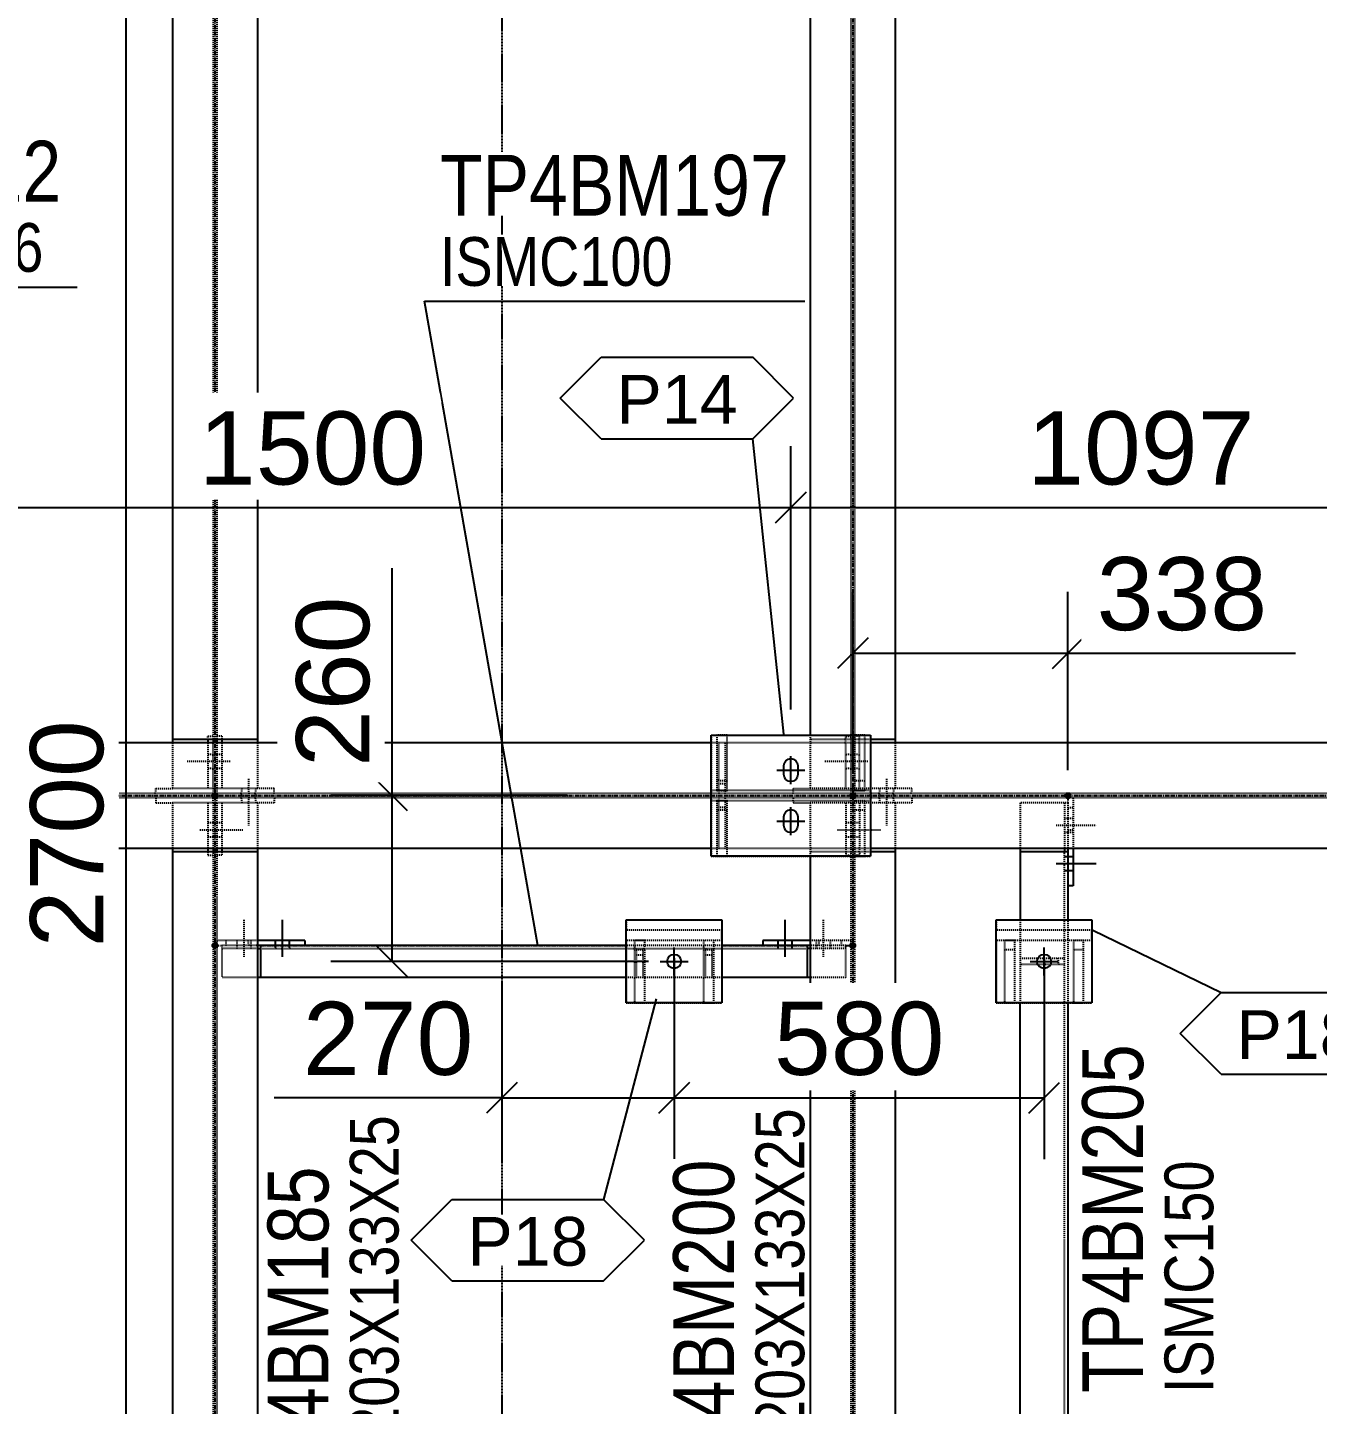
# Model space of a CAD drawing. Header units: millimetres. Extents: x 2102 to 21371, y 12217 to 26594.
# Drawn here: x 17838 to 19861, y 15776 to 17935 of the extents above; entities that cross this region are included whole.
import ezdxf

# ---------------------------------------------------------------- set-up
doc = ezdxf.new("R2010")
doc.units = ezdxf.units.MM
for name, pattern in [('CENTER', [12.7, 7.9375, -1.5875, 1.5875, -1.5875]), ('DXK_LINE_DOT2', [3.9198, 1.9599, -1.9599]), ('DXK_LINE_DOT3', [5.9187, 2.979, -0.9799, 0.9799, -0.9799])]:
    doc.linetypes.add(name, pattern=pattern)
for name, color, linetype in [('1', 7, 'Continuous'), ('2', 7, 'Continuous'), ('4', 7, 'Continuous'), ('6', 7, 'Continuous'), ('7', 7, 'Continuous'), ('8', 7, 'Continuous')]:
    doc.layers.add(name, color=color, linetype=linetype)
doc.styles.add('Arial', font='arial.ttf', dxfattribs={"height": 0.2})
doc.styles.add('Arial Narrow', font='ARIALN.TTF', dxfattribs={"height": 0.2})

# ---------------------------------------------------------------- blocks, each defined once
blk = doc.blocks.new('Part-116860372-115328 - 114867')
at = {"layer": '1', "color": 6, "linetype": 'DXK_LINE_DOT2'}
for p, q in [((21464.1, 15700), (21454.1, 15700)), ((21454.1, 15693.1), (21454.1, 15686.9)), ((21464.1, 15700), (21464.1, 15693.1)), ((21464.1, 15686.9), (21464.1, 15597.5)), ((21454.1, 15597.5), (21454.1, 15587.5)), ((21566.6, 15597.5), (21533.8, 15597.5)), ((21566.6, 15587.5), (21566.6, 15597.5))]:
    blk.add_line(p, q, dxfattribs=at)
at = {"layer": '2', "color": 2, "linetype": 'Continuous'}
blk.add_line((21464.1, 15693.1), (21464.1, 15686.9), dxfattribs=at)
blk = doc.blocks.new('Part-116860372-115332 - 114867')
at = {"layer": '1', "color": 6, "linetype": 'DXK_LINE_DOT2'}
for p, q in [((22714.1, 15700), (22704.1, 15700)), ((22714.1, 15597.5), (22714.1, 15700)), ((22704.1, 15597.5), (22704.1, 15587.5)), ((22816.6, 15597.5), (22783.8, 15597.5)), ((22816.6, 15587.5), (22816.6, 15597.5))]:
    blk.add_line(p, q, dxfattribs=at)
blk = doc.blocks.new('Part-116860372-114997 - 114867')
at = {"layer": '4', "linetype": 'Continuous'}
for points in [[(20200.6, 15578.3, -1), (20200.6, 15588.3, -1)], [(23950.6, 15578.3, -1), (23950.6, 15588.3, -1)]]:
    blk.add_hatch(color=4, dxfattribs=at).paths.add_polyline_path(points)
at = {"layer": '1', "color": 6, "linetype": 'DXK_LINE_DOT2'}
for p, q in [((20216.8, 15686.9), (20216.8, 15479.8)), ((20356.8, 15686.9), (20216.8, 15686.9)), ((20860.5, 15686.9), (20548, 15686.9)), ((22735.5, 15686.9), (22423, 15686.9)), ((23934.7, 15686.9), (23794.3, 15686.9)), ((23825.6, 15686.9), (23825.6, 15479.8)), ((23934.7, 15686.9), (23934.7, 15479.8)), ((20356.8, 15587.5), (20216.8, 15587.5)), ((20356.8, 15579.1), (20216.8, 15579.1)), ((23934.7, 15587.5), (20363.1, 15587.5)), ((23934.7, 15579.1), (20363.1, 15579.1)), ((20216.8, 15479.8), (20356.8, 15479.8)), ((20860.5, 15479.8), (20548, 15479.8)), ((22735.5, 15479.8), (22423, 15479.8)), ((23934.7, 15479.8), (23794.3, 15479.8))]:
    blk.add_line(p, q, dxfattribs=at)
at = {"layer": '2', "color": 2, "linetype": 'Continuous'}
for p, q in [((20548, 15686.9), (20356.8, 15686.9)), ((20363.1, 15686.9), (20363.1, 15479.8)), ((22423, 15686.9), (20860.5, 15686.9)), ((23794.3, 15686.9), (22735.5, 15686.9)), ((20363.1, 15587.5), (20356.8, 15587.5)), ((20363.1, 15579.1), (20356.8, 15579.1)), ((20363.1, 15479.8), (20356.8, 15479.8)), ((20548, 15479.8), (20363.1, 15479.8)), ((22423, 15479.8), (20860.5, 15479.8)), ((23794.3, 15479.8), (22735.5, 15479.8))]:
    blk.add_line(p, q, dxfattribs=at)
at = {"layer": '4', "color": 4, "linetype": 'CENTER'}
blk.add_line((20200.6, 15583.3), (23950.6, 15583.3), dxfattribs=at)
at = {"layer": '4', "color": 4, "linetype": 'Continuous'}
for centre in [(20200.6, 15583.3), (23950.6, 15583.3)]:
    blk.add_circle(centre, 5, dxfattribs=at)
blk = doc.blocks.new('Part-116860372-114998 - 114867')
at = {"layer": '4', "linetype": 'Continuous'}
blk.add_hatch(color=4, dxfattribs=at).paths.add_polyline_path([(21450.6, 15578.3, -1), (21450.6, 15588.3, -1)])
at = {"layer": '1', "color": 6, "linetype": 'DXK_LINE_DOT2'}
for p, q in [((21367.3, 15569.1), (21367.3, 15479.8)), ((21533.8, 15569.1), (21367.3, 15569.1)), ((21447, 15569.1), (21447, 13666)), ((21454.1, 15569.1), (21454.1, 15479.8)), ((21533.8, 15569.1), (21533.8, 15479.8)), ((21454.1, 15473.5), (21454.1, 12668.6))]:
    blk.add_line(p, q, dxfattribs=at)
at = {"layer": '2', "color": 2, "linetype": 'Continuous'}
for p, q in [((21367.3, 15479.8), (21367.3, 12662.3)), ((21533.8, 15473.5), (21367.3, 15473.5)), ((21447, 15479.8), (21447, 15473.5)), ((21454.1, 15479.8), (21454.1, 15473.5)), ((21533.8, 15479.8), (21533.8, 12662.3))]:
    blk.add_line(p, q, dxfattribs=at)
at = {"layer": '4', "color": 4, "linetype": 'CENTER'}
blk.add_line((21450.6, 15583.3), (21450.6, 12570.8), dxfattribs=at)
at = {"layer": '4', "color": 4, "linetype": 'Continuous'}
blk.add_circle((21450.6, 15583.3), 5, dxfattribs=at)
blk = doc.blocks.new('Part-116860372-114999 - 114867')
at = {"layer": '4', "linetype": 'Continuous'}
blk.add_hatch(color=4, dxfattribs=at).paths.add_polyline_path([(22700.6, 15578.3, -1), (22700.6, 15588.3, -1)])
at = {"layer": '1', "color": 6, "linetype": 'DXK_LINE_DOT2'}
for p, q in [((22617.3, 15569.1), (22617.3, 15464.6)), ((22783.8, 15569.1), (22617.3, 15569.1)), ((22697, 15569.1), (22697, 12668.6)), ((22704.1, 15569.1), (22704.1, 12668.6)), ((22783.8, 15569.1), (22783.8, 15479.8)), ((22735.6, 15473.5), (22617.3, 15473.5))]:
    blk.add_line(p, q, dxfattribs=at)
at = {"layer": '2', "color": 2, "linetype": 'Continuous'}
for p, q in [((22783.8, 15473.5), (22735.6, 15473.5)), ((22783.8, 15479.8), (22783.8, 12662.3)), ((22617.3, 15464.6), (22617.3, 12662.3))]:
    blk.add_line(p, q, dxfattribs=at)
at = {"layer": '4', "color": 4, "linetype": 'CENTER'}
blk.add_line((22700.6, 15583.3), (22700.6, 12570.8), dxfattribs=at)
at = {"layer": '4', "color": 4, "linetype": 'Continuous'}
blk.add_circle((22700.6, 15583.3), 5, dxfattribs=at)
blk = doc.blocks.new('Part-116860372-115002 - 114867')
at = {"layer": '4', "linetype": 'Continuous'}
blk.add_hatch(color=4, dxfattribs=at).paths.add_polyline_path([(22700.6, 15578.3, -1), (22700.6, 15588.3, -1)])
at = {"layer": '1', "color": 6, "linetype": 'DXK_LINE_DOT2'}
for p, q in [((22697, 18794.1), (22697, 15597.5)), ((22704.1, 18794.1), (22704.1, 15597.5)), ((22617.3, 15702.1), (22617.3, 15597.5)), ((22735.5, 15693.1), (22617.3, 15693.1)), ((22783.8, 15686.9), (22783.8, 15597.5)), ((22783.8, 15597.5), (22617.3, 15597.5))]:
    blk.add_line(p, q, dxfattribs=at)
at = {"layer": '2', "color": 2, "linetype": 'Continuous'}
for p, q in [((22783.8, 18704.8), (22783.8, 15686.9)), ((22617.3, 18689.6), (22617.3, 15702.1)), ((22783.8, 15693.1), (22735.5, 15693.1))]:
    blk.add_line(p, q, dxfattribs=at)
at = {"layer": '4', "color": 4, "linetype": 'CENTER'}
blk.add_line((22700.6, 18808.3), (22700.6, 15583.3), dxfattribs=at)
at = {"layer": '4', "color": 4, "linetype": 'Continuous'}
blk.add_circle((22700.6, 15583.3), 5, dxfattribs=at)
blk = doc.blocks.new('Bolt-116860372-115334 - 114867')
at = {"layer": '1', "color": 1, "linetype": 'DXK_LINE_DOT2'}
for p, q in [((21516.6, 15616.3), (21516.6, 15525.1)), ((21502.9, 15597.5), (21502.9, 15587.5)), ((21502.9, 15587.5), (21502.9, 15579.1)), ((21502.9, 15579.1), (21502.9, 15569.1)), ((21530.4, 15597.5), (21530.4, 15587.5)), ((21530.4, 15587.5), (21530.4, 15579.1)), ((21530.4, 15579.1), (21530.4, 15569.1))]:
    blk.add_line(p, q, dxfattribs=at)
blk = doc.blocks.new('Part-116860372-115003 - 114867')
at = {"layer": '4', "linetype": 'Continuous'}
blk.add_hatch(color=4, dxfattribs=at).paths.add_polyline_path([(21450.6, 15578.3, -1), (21450.6, 15588.3, -1)])
at = {"layer": '1', "color": 6, "linetype": 'DXK_LINE_DOT2'}
for p, q in [((21447, 18698.5), (21447, 15693.1)), ((21454.1, 18691.6), (21454.1, 15693.1)), ((21367.3, 15686.9), (21367.3, 15597.5)), ((21447, 15597.5), (21447, 15686.9)), ((21454.1, 15686.9), (21454.1, 15597.5)), ((21533.8, 15686.9), (21533.8, 15597.5)), ((21533.8, 15597.5), (21367.3, 15597.5))]:
    blk.add_line(p, q, dxfattribs=at)
at = {"layer": '2', "color": 2, "linetype": 'Continuous'}
for p, q in [((21367.3, 18704.8), (21367.3, 15686.9)), ((21533.8, 18704.8), (21533.8, 15686.9)), ((21533.8, 15693.1), (21367.3, 15693.1)), ((21447, 15693.1), (21447, 15686.9)), ((21454.1, 15693.1), (21454.1, 15686.9))]:
    blk.add_line(p, q, dxfattribs=at)
at = {"layer": '4', "color": 4, "linetype": 'CENTER'}
blk.add_line((21450.6, 18808.3), (21450.6, 15583.3), dxfattribs=at)
at = {"layer": '4', "color": 4, "linetype": 'Continuous'}
blk.add_circle((21450.6, 15583.3), 5, dxfattribs=at)
blk = doc.blocks.new('Bolt-116860372-115305 - 114867')
at = {"layer": '1', "color": 1, "linetype": 'DXK_LINE_DOT2'}
for p, q in [((21437, 15530.4), (21447, 15530.4)), ((21447, 15530.4), (21454.1, 15530.4)), ((21454.1, 15530.4), (21464.1, 15530.4)), ((21420.8, 15516.6), (21505.8, 15516.6)), ((21437, 15502.9), (21447, 15502.9)), ((21447, 15502.9), (21454.1, 15502.9)), ((21454.1, 15502.9), (21464.1, 15502.9))]:
    blk.add_line(p, q, dxfattribs=at)
blk = doc.blocks.new('Part-116860372-115822 - 114867')
at = {"layer": '1', "color": 6, "linetype": 'DXK_LINE_DOT2'}
for p, q in [((21533.8, 15299.6), (21454.1, 15299.6)), ((21472.9, 15289.6), (21472.9, 15299.6)), ((21516.6, 15289.6), (21516.6, 15299.6))]:
    blk.add_line(p, q, dxfattribs=at)
at = {"layer": '2', "color": 2, "linetype": 'Continuous'}
for p, q in [((21626.6, 15299.6), (21533.8, 15299.6)), ((21540.1, 15289.6), (21533.8, 15289.6)), ((21626.6, 15299.6), (21626.6, 15289.6))]:
    blk.add_line(p, q, dxfattribs=at)
blk = doc.blocks.new('Part-116860372-115101 - 114867')
at = {"layer": '4', "linetype": 'Continuous'}
for points in [[(23122.4, 15578.3, -1), (23122.4, 15588.3, -1)], [(23122.4, 13815.8, -1), (23122.4, 13825.8, -1)]]:
    blk.add_hatch(color=4, dxfattribs=at).paths.add_polyline_path(points)
at = {"layer": '1', "color": 6, "linetype": 'DXK_LINE_DOT2'}
for p, q in [((23122.4, 15569.1), (23028.7, 15569.1)), ((23028.7, 15569.1), (23028.7, 15473.5)), ((23115.3, 15569.1), (23115.3, 15479.8)), ((23122.4, 15569.1), (23122.4, 15319.6)), ((23115.3, 13827.1), (23115.3, 15473.5)), ((23028.7, 15339.6), (23028.7, 15177.1)), ((23122.4, 15319.6), (23122.4, 15177.1))]:
    blk.add_line(p, q, dxfattribs=at)
at = {"layer": '2', "color": 2, "linetype": 'Continuous'}
for p, q in [((23028.7, 15479.8), (23028.7, 15339.6)), ((23122.4, 15473.5), (23028.7, 15473.5)), ((23115.3, 15479.8), (23115.3, 15473.5)), ((23122.4, 15473.5), (23122.4, 15339.6)), ((23028.7, 13827.1), (23028.7, 15177.1)), ((23122.4, 15177.1), (23122.4, 13827.1)), ((23122.4, 13827.1), (23028.7, 13827.1))]:
    blk.add_line(p, q, dxfattribs=at)
at = {"layer": '4', "color": 4, "linetype": 'CENTER'}
for p, q in [((23122.4, 15583.3), (23122.4, 15569.1)), ((23122.4, 15177.1), (23122.4, 13820.8))]:
    blk.add_line(p, q, dxfattribs=at)
at = {"layer": '4', "color": 4, "linetype": 'Continuous'}
for centre in [(23122.4, 15583.3), (23122.4, 13820.8)]:
    blk.add_circle(centre, 5, dxfattribs=at)
blk = doc.blocks.new('Part-116860372-115102 - 114867')
at = {"layer": '4', "linetype": 'Continuous'}
for points in [[(21450.6, 15284.6, -1), (21450.6, 15294.6, -1)], [(22700.6, 15284.6, -1), (22700.6, 15294.6, -1)]]:
    blk.add_hatch(color=4, dxfattribs=at).paths.add_polyline_path(points)
at = {"layer": '1', "color": 6, "linetype": 'DXK_LINE_DOT2'}
for p, q in [((21464.1, 15289.6), (21464.1, 15227.1)), ((21540.1, 15289.6), (21464.1, 15289.6)), ((21533.8, 15283.4), (21464.1, 15283.4)), ((21540.1, 15283.4), (22611.1, 15283.4)), ((22444.3, 15289.6), (22256.8, 15289.6)), ((22687, 15289.6), (22611.1, 15289.6)), ((22687, 15283.4), (22617.3, 15283.4)), ((22687, 15227.1), (22687, 15289.6)), ((21533.8, 15227.1), (21464.1, 15227.1)), ((22293.1, 15227.1), (22256.8, 15227.1)), ((22687, 15227.1), (22293.1, 15227.1))]:
    blk.add_line(p, q, dxfattribs=at)
at = {"layer": '2', "color": 2, "linetype": 'Continuous'}
for p, q in [((21533.8, 15283.4), (21540.1, 15283.4)), ((22256.8, 15289.6), (21540.1, 15289.6)), ((21540.1, 15289.6), (21540.1, 15227.1)), ((22611.1, 15289.6), (22444.3, 15289.6)), ((22611.1, 15289.6), (22611.1, 15227.1)), ((22617.3, 15283.4), (22611.1, 15283.4)), ((22256.8, 15227.1), (21533.8, 15227.1)), ((22617.3, 15227.1), (22444.3, 15227.1))]:
    blk.add_line(p, q, dxfattribs=at)
at = {"layer": '4', "color": 4, "linetype": 'CENTER'}
for p, q in [((21450.6, 15289.6), (21464.1, 15289.6)), ((21540.1, 15289.6), (22256.8, 15289.6)), ((22444.3, 15289.6), (22611.1, 15289.6)), ((22687, 15289.6), (22700.6, 15289.6))]:
    blk.add_line(p, q, dxfattribs=at)
at = {"layer": '4', "color": 4, "linetype": 'Continuous'}
for centre in [(21450.6, 15289.6), (22700.6, 15289.6)]:
    blk.add_circle(centre, 5, dxfattribs=at)
blk = doc.blocks.new('Bolt-116860372-115313 - 114867')
at = {"layer": '1', "color": 1, "linetype": 'DXK_LINE_DOT2'}
for p, q in [((22687, 15530.4), (22697, 15530.4)), ((22697, 15530.4), (22704.1, 15530.4)), ((22704.1, 15530.4), (22714.1, 15530.4)), ((22670.8, 15516.6), (22755.8, 15516.6)), ((22687, 15502.9), (22697, 15502.9)), ((22697, 15502.9), (22704.1, 15502.9)), ((22704.1, 15502.9), (22714.1, 15502.9))]:
    blk.add_line(p, q, dxfattribs=at)
blk = doc.blocks.new('Part-116860372-115327 - 114867')
at = {"layer": '1', "color": 6, "linetype": 'DXK_LINE_DOT2'}
for p, q in [((21437, 15693.1), (21437, 15700)), ((21437, 15700), (21447, 15700)), ((21437, 15686.9), (21437, 15597.5)), ((21447, 15693.1), (21447, 15686.9)), ((21334.5, 15587.5), (21334.5, 15597.5)), ((21334.5, 15597.5), (21367.3, 15597.5)), ((21447, 15597.5), (21447, 15587.5))]:
    blk.add_line(p, q, dxfattribs=at)
at = {"layer": '2', "color": 2, "linetype": 'Continuous'}
blk.add_line((21437, 15693.1), (21437, 15686.9), dxfattribs=at)
blk = doc.blocks.new('Part-116860372-150361 - 114867')
at = {"layer": '1', "color": 6, "linetype": 'DXK_LINE_DOT2'}
for p, q in [((23028.7, 15264.6), (23115.3, 15264.6)), ((23115.3, 15252.1), (23028.7, 15252.1)), ((23102.9, 15264.6), (23102.9, 15252.1))]:
    blk.add_line(p, q, dxfattribs=at)
blk = doc.blocks.new('Part-116860372-116647 - 114867')
at = {"layer": '1', "color": 6, "linetype": 'DXK_LINE_DOT2'}
for p, q in [((22735.5, 15593.4), (22423, 15593.3)), ((22423, 15573.3), (22423, 15593.3)), ((22735.5, 15573.4), (22423, 15573.3)), ((22735.5, 15573.4), (22735.5, 15593.4))]:
    blk.add_line(p, q, dxfattribs=at)
blk = doc.blocks.new('Part-116860372-116649 - 114867')
at = {"layer": '1', "color": 6, "linetype": 'DXK_LINE_DOT2'}
for p, q in [((22434.3, 15702.1), (22434.3, 15593.3)), ((22454.3, 15702.1), (22434.3, 15702.1)), ((22454.3, 15593.3), (22454.3, 15702.1)), ((22454.3, 15612.1), (22434.3, 15612.1)), ((22434.3, 15593.3), (22454.3, 15593.3))]:
    blk.add_line(p, q, dxfattribs=at)
blk = doc.blocks.new('Part-116860372-116727 - 114867')
at = {"layer": '1', "color": 6, "linetype": 'DXK_LINE_DOT2'}
for p, q in [((22256.8, 15299.6), (22256.8, 15319.6)), ((22444.3, 15319.6), (22256.8, 15319.6)), ((22444.3, 15299.6), (22444.3, 15319.6)), ((22444.3, 15299.6), (22256.8, 15299.6))]:
    blk.add_line(p, q, dxfattribs=at)
blk = doc.blocks.new('Part-116860372-116735 - 114867')
at = {"layer": '1', "color": 6, "linetype": 'DXK_LINE_DOT2'}
for p, q in [((22981.8, 15339.6), (22981.8, 15319.6)), ((22981.8, 15339.6), (23169.3, 15339.6)), ((23169.3, 15339.6), (23169.3, 15319.6)), ((22981.8, 15299.6), (22981.8, 15177.1)), ((23169.3, 15299.6), (23169.3, 15177.1)), ((22981.8, 15177.1), (23169.3, 15177.1))]:
    blk.add_line(p, q, dxfattribs=at)
blk = doc.blocks.new('Part-116860372-116729 - 114867')
at = {"layer": '1', "color": 6, "linetype": 'DXK_LINE_DOT2'}
for p, q in [((22256.8, 15339.6), (22256.8, 15319.6)), ((22256.8, 15339.6), (22444.3, 15339.6)), ((22444.3, 15339.6), (22444.3, 15319.6)), ((22256.8, 15299.6), (22256.8, 15177.1)), ((22444.3, 15299.6), (22444.3, 15177.1)), ((22256.8, 15177.1), (22444.3, 15177.1))]:
    blk.add_line(p, q, dxfattribs=at)
blk = doc.blocks.new('Part-116860372-115303 - 114867')
at = {"layer": '1', "color": 6, "linetype": 'DXK_LINE_DOT2'}
for p, q in [((21454.1, 15569.1), (21454.1, 15579.1)), ((21566.6, 15579.1), (21566.6, 15569.1)), ((21464.1, 15569.1), (21464.1, 15479.8)), ((21566.6, 15569.1), (21533.8, 15569.1)), ((21454.1, 15473.5), (21454.1, 15479.8)), ((21464.1, 15466.6), (21454.1, 15466.6)), ((21464.1, 15473.5), (21464.1, 15466.6))]:
    blk.add_line(p, q, dxfattribs=at)
at = {"layer": '2', "color": 2, "linetype": 'Continuous'}
blk.add_line((21464.1, 15479.8), (21464.1, 15473.5), dxfattribs=at)
blk = doc.blocks.new('Part-116860372-115304 - 114867')
at = {"layer": '1', "color": 6, "linetype": 'DXK_LINE_DOT2'}
for p, q in [((21334.5, 15579.1), (21334.5, 15569.1)), ((21447, 15569.1), (21447, 15579.1)), ((21334.5, 15569.1), (21367.3, 15569.1)), ((21437, 15569.1), (21437, 15479.8)), ((21437, 15473.5), (21437, 15466.6)), ((21437, 15466.6), (21447, 15466.6))]:
    blk.add_line(p, q, dxfattribs=at)
at = {"layer": '2', "color": 2, "linetype": 'Continuous'}
blk.add_line((21437, 15479.8), (21437, 15473.5), dxfattribs=at)
blk = doc.blocks.new('Part-116860372-115311 - 114867')
at = {"layer": '1', "color": 6, "linetype": 'DXK_LINE_DOT2'}
for p, q in [((22704.1, 15569.1), (22704.1, 15579.1)), ((22816.6, 15579.1), (22816.6, 15569.1)), ((22714.1, 15569.1), (22714.1, 15466.6)), ((22816.6, 15569.1), (22783.8, 15569.1)), ((22714.1, 15466.6), (22704.1, 15466.6))]:
    blk.add_line(p, q, dxfattribs=at)
blk = doc.blocks.new('Part-116860372-115312 - 114867')
at = {"layer": '1', "color": 6, "linetype": 'DXK_LINE_DOT2'}
for p, q in [((22584.5, 15579.1), (22584.5, 15569.1)), ((22697, 15569.1), (22697, 15579.1)), ((22584.5, 15569.1), (22617.3, 15569.1)), ((22687, 15569.1), (22687, 15466.6)), ((22687, 15466.6), (22697, 15466.6))]:
    blk.add_line(p, q, dxfattribs=at)
blk = doc.blocks.new('Bolt-116860372-115329 - 114867')
at = {"layer": '1', "color": 1, "linetype": 'DXK_LINE_DOT2'}
for p, q in [((21447, 15663.8), (21437, 15663.8)), ((21454.1, 15663.8), (21447, 15663.8)), ((21464.1, 15663.8), (21454.1, 15663.8)), ((21480.4, 15650), (21395.4, 15650)), ((21447, 15636.3), (21437, 15636.3)), ((21454.1, 15636.3), (21447, 15636.3)), ((21464.1, 15636.3), (21454.1, 15636.3))]:
    blk.add_line(p, q, dxfattribs=at)
blk = doc.blocks.new('Part-116860372-115331 - 114867')
at = {"layer": '1', "color": 6, "linetype": 'DXK_LINE_DOT2'}
for p, q in [((22687, 15597.5), (22687, 15700)), ((22687, 15700), (22697, 15700)), ((22584.5, 15587.5), (22584.5, 15597.5)), ((22584.5, 15597.5), (22617.3, 15597.5)), ((22697, 15597.5), (22697, 15587.5))]:
    blk.add_line(p, q, dxfattribs=at)
blk = doc.blocks.new('Bolt-116860372-115333 - 114867')
at = {"layer": '1', "color": 1, "linetype": 'DXK_LINE_DOT2'}
for p, q in [((22697, 15663.8), (22687, 15663.8)), ((22704.1, 15663.8), (22697, 15663.8)), ((22714.1, 15663.8), (22704.1, 15663.8)), ((22730.4, 15650), (22645.4, 15650)), ((22697, 15636.3), (22687, 15636.3)), ((22704.1, 15636.3), (22697, 15636.3)), ((22714.1, 15636.3), (22704.1, 15636.3))]:
    blk.add_line(p, q, dxfattribs=at)
blk = doc.blocks.new('Bolt-116860372-115335 - 114867')
at = {"layer": '1', "color": 1, "linetype": 'DXK_LINE_DOT2'}
for p, q in [((22766.6, 15616.3), (22766.6, 15525.1)), ((22752.9, 15597.5), (22752.9, 15587.5)), ((22752.9, 15587.5), (22752.9, 15579.1)), ((22752.9, 15579.1), (22752.9, 15569.1)), ((22780.4, 15597.5), (22780.4, 15587.5)), ((22780.4, 15587.5), (22780.4, 15579.1)), ((22780.4, 15579.1), (22780.4, 15569.1))]:
    blk.add_line(p, q, dxfattribs=at)
blk = doc.blocks.new('Bolt-116860372-116654 - 114867')
at = {"layer": '2', "color": 1, "linetype": 'Continuous'}
for p, q in [((22569.6, 15651.8), (22574, 15654.8)), ((22574, 15654.8), (22579.3, 15655.9)), ((22579.3, 15605.9), (22579.3, 15660.9)), ((22579.3, 15655.9), (22579.3, 15655.9)), ((22579.3, 15655.9), (22584.5, 15654.8)), ((22584.5, 15654.8), (22589, 15651.8)), ((22551.8, 15633.4), (22606.8, 15633.4)), ((22565.5, 15642.1), (22566.6, 15647.4)), ((22565.5, 15624.6), (22565.5, 15642.1)), ((22566.6, 15647.4), (22569.6, 15651.8)), ((22589, 15651.8), (22592, 15647.4)), ((22592, 15647.4), (22593, 15642.1)), ((22593, 15642.1), (22593, 15624.6)), ((22566.6, 15619.4), (22565.5, 15624.6)), ((22569.6, 15614.9), (22566.6, 15619.4)), ((22574, 15611.9), (22569.6, 15614.9)), ((22579.3, 15610.9), (22574, 15611.9)), ((22584.5, 15611.9), (22579.3, 15610.9)), ((22579.3, 15610.9), (22579.3, 15610.9)), ((22589, 15614.9), (22584.5, 15611.9)), ((22592, 15619.4), (22589, 15614.9)), ((22593, 15624.6), (22592, 15619.4)), ((22565.5, 15542.1), (22566.6, 15547.4)), ((22566.6, 15547.4), (22569.6, 15551.8)), ((22569.6, 15551.8), (22574, 15554.8)), ((22574, 15554.8), (22579.3, 15555.9)), ((22579.3, 15505.9), (22579.3, 15560.9)), ((22579.3, 15555.9), (22579.3, 15555.9)), ((22579.3, 15555.9), (22584.5, 15554.8)), ((22584.5, 15554.8), (22589, 15551.8)), ((22589, 15551.8), (22592, 15547.4)), ((22592, 15547.4), (22593, 15542.1)), ((22551.8, 15533.4), (22606.8, 15533.4)), ((22565.5, 15524.6), (22565.5, 15542.1)), ((22566.6, 15519.4), (22565.5, 15524.6)), ((22569.6, 15514.9), (22566.6, 15519.4)), ((22592, 15519.4), (22589, 15514.9)), ((22593, 15524.6), (22592, 15519.4)), ((22593, 15542.1), (22593, 15524.6)), ((22574, 15511.9), (22569.6, 15514.9)), ((22579.3, 15510.9), (22574, 15511.9)), ((22584.5, 15511.9), (22579.3, 15510.9)), ((22579.3, 15510.9), (22579.3, 15510.9)), ((22589, 15514.9), (22584.5, 15511.9))]:
    blk.add_line(p, q, dxfattribs=at)
blk = doc.blocks.new('Part-116860372-116652 - 114867')
at = {"layer": '1', "color": 6, "linetype": 'DXK_LINE_DOT2'}
for p, q in [((22704.3, 15702.1), (22704.3, 15593.4)), ((22724.3, 15702.1), (22704.3, 15702.1)), ((22724.3, 15593.4), (22724.3, 15702.1)), ((22724.3, 15612.1), (22704.3, 15612.1)), ((22704.3, 15593.4), (22724.3, 15593.4))]:
    blk.add_line(p, q, dxfattribs=at)
blk = doc.blocks.new('Part-116860372-115823 - 114867')
at = {"layer": '1', "color": 6, "linetype": 'DXK_LINE_DOT2'}
for p, q in [((22697, 15299.6), (22617.3, 15299.6)), ((22634.5, 15289.6), (22634.5, 15299.6)), ((22678.3, 15289.6), (22678.3, 15299.6)), ((22697, 15299.6), (22697, 15289.6))]:
    blk.add_line(p, q, dxfattribs=at)
at = {"layer": '2', "color": 2, "linetype": 'Continuous'}
for p, q in [((22617.3, 15299.6), (22524.5, 15299.6)), ((22524.5, 15299.6), (22524.5, 15289.6)), ((22617.3, 15289.6), (22611.1, 15289.6))]:
    blk.add_line(p, q, dxfattribs=at)
blk = doc.blocks.new('Part-116860372-116648 - 114867')
at = {"layer": '2', "color": 2, "linetype": 'Continuous'}
for p, q in [((22423, 15464.6), (22423, 15702.1)), ((22423, 15702.1), (22735.5, 15702.1)), ((22735.5, 15702.1), (22735.6, 15464.6)), ((22735.6, 15464.6), (22423, 15464.6))]:
    blk.add_line(p, q, dxfattribs=at)
blk = doc.blocks.new('Bolt-116860372-115824 - 114867')
at = {"layer": '1', "color": 1, "linetype": 'DXK_LINE_DOT2'}
for p, q in [((21507.9, 15267.1), (21507.9, 15339.6)), ((21494.1, 15289.6), (21494.1, 15299.6)), ((21494.1, 15283.4), (21494.1, 15289.6)), ((21521.6, 15289.6), (21521.6, 15299.6)), ((21521.6, 15283.4), (21521.6, 15289.6))]:
    blk.add_line(p, q, dxfattribs=at)
at = {"layer": '2', "color": 1, "linetype": 'Continuous'}
for p, q in [((21582.9, 15267.1), (21582.9, 15339.6)), ((21569.1, 15289.6), (21569.1, 15299.6)), ((21569.1, 15283.4), (21569.1, 15289.6)), ((21596.6, 15289.6), (21596.6, 15299.6)), ((21596.6, 15283.4), (21596.6, 15289.6))]:
    blk.add_line(p, q, dxfattribs=at)
blk = doc.blocks.new('Bolt-116860372-115825 - 114867')
at = {"layer": '1', "color": 1, "linetype": 'DXK_LINE_DOT2'}
for p, q in [((22643.3, 15267.1), (22643.3, 15339.6)), ((22629.5, 15289.6), (22629.5, 15299.6)), ((22629.5, 15283.4), (22629.5, 15289.6)), ((22657, 15289.6), (22657, 15299.6)), ((22657, 15283.4), (22657, 15289.6))]:
    blk.add_line(p, q, dxfattribs=at)
at = {"layer": '2', "color": 1, "linetype": 'Continuous'}
for p, q in [((22568.3, 15267.1), (22568.3, 15339.6)), ((22554.5, 15289.6), (22554.5, 15299.6)), ((22554.5, 15283.4), (22554.5, 15289.6)), ((22582, 15289.6), (22582, 15299.6)), ((22582, 15283.4), (22582, 15289.6))]:
    blk.add_line(p, q, dxfattribs=at)
blk = doc.blocks.new('Part-116860372-115837 - 114867')
at = {"layer": '1', "color": 6, "linetype": 'DXK_LINE_DOT2'}
for p, q in [((23132.4, 15579.1), (23132.4, 15479.8)), ((23122.4, 15560.4), (23132.4, 15560.4)), ((23122.4, 15516.6), (23132.4, 15516.6))]:
    blk.add_line(p, q, dxfattribs=at)
at = {"layer": '2', "color": 2, "linetype": 'Continuous'}
for p, q in [((23122.4, 15479.8), (23122.4, 15473.5)), ((23132.4, 15479.8), (23132.4, 15406.7)), ((23132.4, 15406.7), (23122.4, 15406.7))]:
    blk.add_line(p, q, dxfattribs=at)
blk = doc.blocks.new('Bolt-116860372-115838 - 114867')
at = {"layer": '1', "color": 1, "linetype": 'DXK_LINE_DOT2'}
for p, q in [((23099.1, 15525.4), (23177.8, 15525.4)), ((23115.3, 15539.2), (23122.4, 15539.2)), ((23122.4, 15539.2), (23132.4, 15539.2)), ((23115.3, 15511.7), (23122.4, 15511.7)), ((23122.4, 15511.7), (23132.4, 15511.7))]:
    blk.add_line(p, q, dxfattribs=at)
at = {"layer": '2', "color": 1, "linetype": 'Continuous'}
for p, q in [((23099.1, 15450.4), (23177.8, 15450.4)), ((23115.3, 15464.2), (23122.4, 15464.2)), ((23122.4, 15464.2), (23132.4, 15464.2)), ((23115.3, 15436.7), (23122.4, 15436.7)), ((23122.4, 15436.7), (23132.4, 15436.7))]:
    blk.add_line(p, q, dxfattribs=at)
blk = doc.blocks.new('Part-116860372-116692 - 114867')
at = {"layer": '1', "color": 6, "linetype": 'DXK_LINE_DOT2'}
for p, q in [((22438, 15587.5), (22438, 15686.9)), ((22450.5, 15686.9), (22450.5, 15587.5)), ((22450.5, 15606.3), (22438, 15606.3))]:
    blk.add_line(p, q, dxfattribs=at)
blk = doc.blocks.new('Part-116860372-116653 - 114867')
at = {"layer": '1', "color": 6, "linetype": 'DXK_LINE_DOT2'}
for p, q in [((22724.3, 15573.3), (22704.3, 15573.3)), ((22704.3, 15573.3), (22704.3, 15464.6)), ((22724.3, 15464.6), (22724.3, 15573.3)), ((22724.3, 15554.6), (22704.3, 15554.6)), ((22704.3, 15464.6), (22724.3, 15464.6))]:
    blk.add_line(p, q, dxfattribs=at)
blk = doc.blocks.new('Bolt-116860372-116738 - 114867')
at = {"layer": '2', "color": 1, "linetype": 'Continuous'}
for p, q in [((23075.6, 15230.9), (23075.6, 15285.9)), ((23048.1, 15258.4), (23103.1, 15258.4))]:
    blk.add_line(p, q, dxfattribs=at)
blk.add_circle((23075.6, 15258.4), 13.7, dxfattribs=at)
blk = doc.blocks.new('Part-116860372-116736 - 114867')
at = {"layer": '1', "color": 6, "linetype": 'DXK_LINE_DOT2'}
for p, q in [((23018.1, 15299.6), (22998.1, 15299.6)), ((22998.1, 15299.6), (22998.1, 15177.1)), ((23018.1, 15280.9), (22998.1, 15280.9)), ((23018.1, 15177.1), (23018.1, 15299.6)), ((22998.1, 15177.1), (23018.1, 15177.1))]:
    blk.add_line(p, q, dxfattribs=at)
blk = doc.blocks.new('Part-116860372-150359 - 114867')
at = {"layer": '1', "color": 6, "linetype": 'DXK_LINE_DOT2'}
for p, q in [((22411.8, 15227.1), (22411.8, 15283.4)), ((22424.3, 15283.4), (22424.3, 15227.1)), ((22424.3, 15270.9), (22411.8, 15270.9))]:
    blk.add_line(p, q, dxfattribs=at)
blk = doc.blocks.new('Part-116860372-116650 - 114867')
at = {"layer": '1', "color": 6, "linetype": 'DXK_LINE_DOT2'}
for p, q in [((22423, 15702.1), (22423, 15464.6)), ((22423, 15702.1), (22735.5, 15702.1)), ((22735.5, 15702.1), (22735.6, 15464.6)), ((22423, 15464.6), (22735.6, 15464.6))]:
    blk.add_line(p, q, dxfattribs=at)
blk = doc.blocks.new('Part-116860372-116651 - 114867')
at = {"layer": '1', "color": 6, "linetype": 'DXK_LINE_DOT2'}
for p, q in [((22454.3, 15573.3), (22434.3, 15573.3)), ((22434.3, 15573.3), (22434.3, 15464.6)), ((22454.3, 15464.6), (22454.3, 15573.3)), ((22454.3, 15554.6), (22434.3, 15554.6)), ((22434.3, 15464.6), (22454.3, 15464.6))]:
    blk.add_line(p, q, dxfattribs=at)
blk = doc.blocks.new('Part-116860372-116693 - 114867')
at = {"layer": '1', "color": 6, "linetype": 'DXK_LINE_DOT2'}
for p, q in [((22438, 15479.8), (22438, 15579.1)), ((22450.5, 15579.1), (22450.5, 15479.8)), ((22450.5, 15560.4), (22438, 15560.4))]:
    blk.add_line(p, q, dxfattribs=at)
blk = doc.blocks.new('Part-116860372-116728 - 114867')
at = {"layer": '2', "color": 2, "linetype": 'Continuous'}
for p, q in [((22256.8, 15177.1), (22256.8, 15339.6)), ((22256.8, 15339.6), (22444.3, 15339.6)), ((22444.3, 15339.6), (22444.3, 15177.1)), ((22444.3, 15177.1), (22256.8, 15177.1))]:
    blk.add_line(p, q, dxfattribs=at)
blk = doc.blocks.new('Part-116860372-116730 - 114867')
at = {"layer": '1', "color": 6, "linetype": 'DXK_LINE_DOT2'}
for p, q in [((22293.1, 15299.6), (22273.1, 15299.6)), ((22273.1, 15299.6), (22273.1, 15177.1)), ((22293.1, 15280.9), (22273.1, 15280.9)), ((22293.1, 15177.1), (22293.1, 15299.6)), ((22273.1, 15177.1), (22293.1, 15177.1))]:
    blk.add_line(p, q, dxfattribs=at)
blk = doc.blocks.new('Part-116860372-116731 - 114867')
at = {"layer": '1', "color": 6, "linetype": 'DXK_LINE_DOT2'}
for p, q in [((22428.1, 15299.6), (22408.1, 15299.6)), ((22408.1, 15299.6), (22408.1, 15177.1)), ((22428.1, 15280.9), (22408.1, 15280.9)), ((22428.1, 15177.1), (22428.1, 15299.6)), ((22408.1, 15177.1), (22428.1, 15177.1))]:
    blk.add_line(p, q, dxfattribs=at)
blk = doc.blocks.new('Bolt-116860372-116732 - 114867')
at = {"layer": '2', "color": 1, "linetype": 'Continuous'}
for p, q in [((22350.6, 15230.9), (22350.6, 15285.9)), ((22323.1, 15258.4), (22378.1, 15258.4))]:
    blk.add_line(p, q, dxfattribs=at)
blk.add_circle((22350.6, 15258.4), 13.7, dxfattribs=at)
blk = doc.blocks.new('Part-116860372-116733 - 114867')
at = {"layer": '1', "color": 6, "linetype": 'DXK_LINE_DOT2'}
for p, q in [((22981.8, 15299.6), (22981.8, 15319.6)), ((23169.3, 15319.6), (22981.8, 15319.6)), ((23169.3, 15299.6), (23169.3, 15319.6)), ((23169.3, 15299.6), (22981.8, 15299.6))]:
    blk.add_line(p, q, dxfattribs=at)
blk = doc.blocks.new('Part-116860372-116734 - 114867')
at = {"layer": '2', "color": 2, "linetype": 'Continuous'}
for p, q in [((22981.8, 15177.1), (22981.8, 15339.6)), ((22981.8, 15339.6), (23169.3, 15339.6)), ((23169.3, 15339.6), (23169.3, 15177.1)), ((23169.3, 15177.1), (22981.8, 15177.1))]:
    blk.add_line(p, q, dxfattribs=at)
blk = doc.blocks.new('Part-116860372-116737 - 114867')
at = {"layer": '1', "color": 6, "linetype": 'DXK_LINE_DOT2'}
for p, q in [((23153.1, 15299.6), (23133.1, 15299.6)), ((23133.1, 15299.6), (23133.1, 15177.1)), ((23153.1, 15280.9), (23133.1, 15280.9)), ((23153.1, 15177.1), (23153.1, 15299.6)), ((23133.1, 15177.1), (23153.1, 15177.1))]:
    blk.add_line(p, q, dxfattribs=at)
blk = doc.blocks.new('Part-116860372-150357 - 114867')
at = {"layer": '1', "color": 6, "linetype": 'DXK_LINE_DOT2'}
for p, q in [((22276.8, 15227.1), (22276.8, 15283.4)), ((22289.3, 15283.4), (22289.3, 15227.1)), ((22289.3, 15270.9), (22276.8, 15270.9))]:
    blk.add_line(p, q, dxfattribs=at)
blk = doc.blocks.new('Line-116860372-128729 - 114867')
at = {"layer": '7', "color": 1, "linetype": 'DXK_LINE_DOT3'}
blk.add_line((22013, 19789.6), (22012.8, 13977.1), dxfattribs=at)
blk = doc.blocks.new('StraightDimension-116860372-128679 - 114867')
at = {"layer": '6', "color": 3, "linetype": 'Continuous'}
blk.add_line((21276.7, 13820.8), (21276.7, 17195.8), dxfattribs=at)
at = {"color": 0}
blk.add_wipeout([(21261.7, 15760.7), (21051.7, 15760.7), (21051.7, 15256), (21261.7, 15256)], dxfattribs=at).dxf.layer = '6'
at = {"layer": '6', "color": 7, "style": 'Arial'}
blk.add_text('2700', height=143.26, rotation=90.0002, dxfattribs=at).set_placement((21231.7, 15286))
blk = doc.blocks.new('StraightDimension-116860372-128996 - 114867')
at = {"layer": '6', "color": 3, "linetype": 'Continuous'}
for p, q in [((22350.6, 15264.6), (22350.6, 14871)), ((23075.6, 15264.6), (23075.6, 14871)), ((22380.6, 15021), (22320.6, 14961)), ((23045.6, 14961), (23105.6, 15021)), ((22350.6, 14991), (23075.6, 14991))]:
    blk.add_line(p, q, dxfattribs=at)
at = {"color": 0}
blk.add_wipeout([(22909.8, 15006), (22909.8, 15216), (22516.3, 15216), (22516.3, 15006)], dxfattribs=at).dxf.layer = '6'
at = {"layer": '6', "color": 7, "style": 'Arial'}
blk.add_text('580', height=143.26, dxfattribs=at).set_placement((22546.3, 15036))
blk = doc.blocks.new('StraightDimension-116860372-128997 - 114867')
at = {"layer": '6', "color": 3, "linetype": 'Continuous'}
for p, q in [((22350.6, 15264.6), (22350.6, 14871)), ((22012.9, 15195.1), (22012.9, 14871)), ((22042.9, 15021), (21982.9, 14961)), ((22320.6, 14961), (22380.6, 15021)), ((22012.9, 14991), (21566.8, 14991)), ((22012.9, 14991), (21566.8, 14991)), ((22012.9, 14991), (22350.6, 14991))]:
    blk.add_line(p, q, dxfattribs=at)
at = {"color": 0}
blk.add_wipeout([(21986.6, 15006), (21986.6, 15216), (21593.1, 15216), (21593.1, 15006)], dxfattribs=at).dxf.layer = '6'
at = {"layer": '6', "color": 7, "style": 'Arial'}
blk.add_text('270', height=143.26, dxfattribs=at).set_placement((21623.1, 15036))
blk = doc.blocks.new('StraightDimension-116860372-158806 - 114867')
at = {"layer": '6', "color": 3, "linetype": 'Continuous'}
for p, q in [((21798, 15583.3), (21798, 16029.4)), ((21798, 15583.3), (21798, 16029.4)), ((21828, 15553.3), (21768, 15613.3)), ((22140.7, 15583.3), (21678, 15583.3)), ((21798, 15258.4), (21798, 15583.3)), ((21768, 15288.4), (21828, 15228.4)), ((22300.6, 15258.4), (21678, 15258.4))]:
    blk.add_line(p, q, dxfattribs=at)
at = {"color": 0}
blk.add_wipeout([(21783, 16003.1), (21573, 16003.1), (21573, 15609.6), (21783, 15609.6)], dxfattribs=at).dxf.layer = '6'
at = {"layer": '6', "color": 7, "style": 'Arial'}
blk.add_text('260', height=143.26, rotation=90.0002, dxfattribs=at).set_placement((21753, 15639.6))
blk = doc.blocks.new('StraightDimension-116860372-159171 - 114867')
at = {"layer": '6', "color": 3, "linetype": 'Continuous'}
for p, q in [((22700.6, 15633.3), (22700.6, 15982.7)), ((23122.4, 15633.3), (23122.4, 15982.7)), ((22730.6, 15892.7), (22670.6, 15832.7)), ((23092.4, 15832.7), (23152.4, 15892.7)), ((22700.6, 15862.7), (23122.4, 15862.7)), ((23122.4, 15862.7), (23568.5, 15862.7)), ((23122.4, 15862.7), (23568.5, 15862.7))]:
    blk.add_line(p, q, dxfattribs=at)
at = {"color": 0}
blk.add_wipeout([(23542.2, 15877.7), (23542.2, 16087.7), (23148.7, 16087.7), (23148.7, 15877.7)], dxfattribs=at).dxf.layer = '6'
at = {"layer": '6', "color": 7, "style": 'Arial'}
blk.add_text('338', height=143.26, dxfattribs=at).set_placement((23178.7, 15907.7))
blk = doc.blocks.new('StraightDimension-116860372-159497 - 114867')
at = {"layer": '6', "color": 3, "linetype": 'Continuous'}
for p, q in [((22579.3, 15752.1), (22579.3, 16268.2)), ((23950.6, 15633.3), (23950.6, 16268.2)), ((22609.3, 16178.2), (22549.3, 16118.2)), ((23920.6, 16118.2), (23980.6, 16178.2)), ((22579.3, 16148.2), (23950.6, 16148.2))]:
    blk.add_line(p, q, dxfattribs=at)
at = {"color": 0}
blk.add_wipeout([(23517.3, 16163.2), (23517.3, 16373.2), (23012.6, 16373.2), (23012.6, 16163.2)], dxfattribs=at).dxf.layer = '6'
at = {"layer": '6', "color": 7, "style": 'Arial'}
blk.add_text('1097', height=143.26, dxfattribs=at).set_placement((23042.6, 16193.2))
blk = doc.blocks.new('StraightDimension-116860372-159498 - 114867')
at = {"layer": '6', "color": 3, "linetype": 'Continuous'}
for p, q in [((20704.3, 15752.1), (20704.3, 16268.2)), ((22579.3, 15752.1), (22579.3, 16268.2)), ((20734.3, 16178.2), (20674.3, 16118.2)), ((22549.3, 16118.2), (22609.3, 16178.2)), ((20704.3, 16148.2), (22579.3, 16148.2))]:
    blk.add_line(p, q, dxfattribs=at)
at = {"color": 0}
blk.add_wipeout([(21894.1, 16163.2), (21894.1, 16373.2), (21389.4, 16373.2), (21389.4, 16163.2)], dxfattribs=at).dxf.layer = '6'
at = {"layer": '6', "color": 7, "style": 'Arial'}
blk.add_text('1500', height=143.26, dxfattribs=at).set_placement((21419.4, 16193.2))
blk = doc.blocks.new('Mark-116860372-129885 - 114867')
at = {"color": 0}
for points in [[(23269.6, 15097.5), (23144.6, 15097.5), (23144.6, 14412.4), (23269.6, 14412.4)], [(23407.1, 14869.2), (23307.1, 14869.2), (23307.1, 14412.4), (23407.1, 14412.4)]]:
    blk.add_wipeout(points, dxfattribs=at).dxf.layer = '8'
for points in [[(23269.6, 15097.5), (23144.6, 15097.5), (23144.6, 14412.4), (23269.6, 14412.4)], [(23407.1, 14869.2), (23307.1, 14869.2), (23307.1, 14412.4), (23407.1, 14412.4)]]:
    blk.add_wipeout(points, dxfattribs=at).dxf.layer = '8'
at = {"layer": '8', "color": 7, "style": 'Arial Narrow'}
for s, height, p in [('TP4BM205', 119.3, (23269.6, 14412.4)), ('ISMC150', 95.44, (23407.1, 14412.4))]:
    blk.add_text(s, height=height, rotation=90.0002, dxfattribs=at).set_placement(p)
blk = doc.blocks.new('Text-116860372-130485 - 114867')
at = {"layer": '7', "color": 6, "linetype": 'Continuous'}
for p, q in [((22127.4, 16362.5), (22207.4, 16442.5)), ((22207.4, 16442.5), (22504.5, 16442.5)), ((22584.5, 16362.5), (22504.5, 16442.5)), ((22207.4, 16282.5), (22127.4, 16362.5)), ((22504.5, 16282.5), (22584.5, 16362.5)), ((22207.4, 16282.5), (22504.5, 16282.5)), ((22565.5, 15704.1), (22504.5, 16282.5))]:
    blk.add_line(p, q, dxfattribs=at)
at = {"color": 0, "linetype": 'Continuous'}
blk.add_wipeout([(22474.5, 16312.5), (22474.5, 16412.5), (22237.4, 16412.5), (22237.4, 16312.5)], dxfattribs=at).dxf.layer = '7'
at = {"layer": '7', "color": 7, "linetype": 'Continuous', "style": 'Arial'}
blk.add_text('P14', height=95.51, dxfattribs=at).set_placement((22237.4, 16312.5))
blk = doc.blocks.new('Text-116860372-130497 - 114867')
at = {"layer": '7', "color": 6, "linetype": 'Continuous'}
for p, q in [((23170.9, 15319.6), (23422.6, 15197.3)), ((23342.6, 15117.3), (23422.6, 15197.3)), ((23422.6, 15197.3), (23719.7, 15197.3)), ((23799.7, 15117.3), (23719.7, 15197.3)), ((23422.6, 15037.3), (23342.6, 15117.3)), ((23719.7, 15037.3), (23799.7, 15117.3)), ((23422.6, 15037.3), (23719.7, 15037.3))]:
    blk.add_line(p, q, dxfattribs=at)
at = {"color": 0, "linetype": 'Continuous'}
blk.add_wipeout([(23689.7, 15067.3), (23689.7, 15167.3), (23452.6, 15167.3), (23452.6, 15067.3)], dxfattribs=at).dxf.layer = '7'
at = {"layer": '7', "color": 7, "linetype": 'Continuous', "style": 'Arial'}
blk.add_text('P18', height=95.51, dxfattribs=at).set_placement((23452.6, 15067.3))
blk = doc.blocks.new('Mark-116860372-129913 - 114867')
at = {"color": 0}
for points in [[(22605.5, 14972), (22505.5, 14972), (22505.5, 14186.3), (22605.5, 14186.3)], [(22468, 14871.3), (22343, 14871.3), (22343, 14186.3), (22468, 14186.3)]]:
    blk.add_wipeout(points, dxfattribs=at).dxf.layer = '8'
for points in [[(22605.5, 14972), (22505.5, 14972), (22505.5, 14186.3), (22605.5, 14186.3)], [(22468, 14871.3), (22343, 14871.3), (22343, 14186.3), (22468, 14186.3)]]:
    blk.add_wipeout(points, dxfattribs=at).dxf.layer = '8'
at = {"layer": '8', "color": 7, "style": 'Arial Narrow'}
for s, height, p in [('UB203X133X25', 95.443, (22605.5, 14186.3)), ('TP4BM200', 119.3, (22468, 14186.3))]:
    blk.add_text(s, height=height, rotation=90.0002, dxfattribs=at).set_placement(p)
blk = doc.blocks.new('Mark-116860372-129877 - 114867')
at = {"color": 0}
for points in [[(21810.5, 14958.6), (21710.5, 14958.6), (21710.5, 14172.8), (21810.5, 14172.8)], [(21673, 14857.9), (21548, 14857.9), (21548, 14172.8), (21673, 14172.8)]]:
    blk.add_wipeout(points, dxfattribs=at).dxf.layer = '8'
for points in [[(21810.5, 14958.6), (21710.5, 14958.6), (21710.5, 14172.8), (21810.5, 14172.8)], [(21673, 14857.9), (21548, 14857.9), (21548, 14172.8), (21673, 14172.8)]]:
    blk.add_wipeout(points, dxfattribs=at).dxf.layer = '8'
at = {"layer": '8', "color": 7, "style": 'Arial Narrow'}
for s, height, p in [('UB203X133X25', 95.443, (21810.5, 14172.8)), ('TP4BM185', 119.3, (21673, 14172.8))]:
    blk.add_text(s, height=height, rotation=90.0002, dxfattribs=at).set_placement(p)
blk = doc.blocks.new('Mark-116860372-129917 - 114867')
at = {"layer": '8', "color": 7, "linetype": 'Continuous'}
for p, q in [((22083.4, 15289.6), (21861.6, 16552.6)), ((21861.6, 16552.6), (22606.7, 16552.6))]:
    blk.add_line(p, q, dxfattribs=at)
at = {"color": 0}
for points in [[(22576.7, 16720.1), (22576.7, 16845.1), (21891.6, 16845.1), (21891.6, 16720.1)], [(22348.4, 16582.6), (22348.4, 16682.6), (21891.6, 16682.6), (21891.6, 16582.6)]]:
    blk.add_wipeout(points, dxfattribs=at).dxf.layer = '8'
for points in [[(22576.7, 16720.1), (22576.7, 16845.1), (21891.6, 16845.1), (21891.6, 16720.1)], [(22348.4, 16582.6), (22348.4, 16682.6), (21891.6, 16682.6), (21891.6, 16582.6)]]:
    blk.add_wipeout(points, dxfattribs=at).dxf.layer = '8'
at = {"layer": '8', "color": 7, "style": 'Arial Narrow'}
for s, height, p in [('TP4BM197', 119.3, (21891.6, 16720.1)), ('ISMC100', 95.44, (21891.6, 16582.6))]:
    blk.add_text(s, height=height, dxfattribs=at).set_placement(p)
blk = doc.blocks.new('Mark-116860372-130049 - 114867')
at = {"layer": '8', "color": 7, "linetype": 'Continuous'}
for p, q in [((19761.1, 15855.5), (20458.4, 16580.1)), ((20458.4, 16580.1), (21180.6, 16580.1))]:
    blk.add_line(p, q, dxfattribs=at)
at = {"color": 0}
for points in [[(21150.6, 16747.6), (21150.6, 16872.6), (20488.4, 16872.6), (20488.4, 16747.6)], [(21115.7, 16610.1), (21115.7, 16710.1), (20488.4, 16710.1), (20488.4, 16610.1)]]:
    blk.add_wipeout(points, dxfattribs=at).dxf.layer = '8'
for points in [[(21150.6, 16747.6), (21150.6, 16872.6), (20488.4, 16872.6), (20488.4, 16747.6)], [(21115.7, 16610.1), (21115.7, 16710.1), (20488.4, 16710.1), (20488.4, 16610.1)]]:
    blk.add_wipeout(points, dxfattribs=at).dxf.layer = '8'
at = {"layer": '8', "color": 7, "style": 'Arial Narrow'}
for s, height, p in [('TP4PB122', 119.3, (20488.4, 16747.6)), ('ISA75X75X6', 95.44, (20488.4, 16610.1))]:
    blk.add_text(s, height=height, dxfattribs=at).set_placement(p)
blk = doc.blocks.new('Text-116860372-130501 - 114867')
at = {"layer": '7', "color": 6, "linetype": 'Continuous'}
for p, q in [((22315.2, 15185.2), (22212.3, 14792)), ((21835.2, 14712), (21915.2, 14792)), ((21915.2, 14792), (22212.3, 14792)), ((22292.3, 14712), (22212.3, 14792)), ((21915.2, 14632), (21835.2, 14712)), ((22212.3, 14632), (22292.3, 14712)), ((21915.2, 14632), (22212.3, 14632))]:
    blk.add_line(p, q, dxfattribs=at)
at = {"color": 0, "linetype": 'Continuous'}
blk.add_wipeout([(22182.3, 14662), (22182.3, 14762), (21945.2, 14762), (21945.2, 14662)], dxfattribs=at).dxf.layer = '7'
at = {"layer": '7', "color": 7, "linetype": 'Continuous', "style": 'Arial'}
blk.add_text('P18', height=95.51, dxfattribs=at).set_placement((21945.2, 14662))

msp = doc.modelspace()

# ---------------------------------------------------------------- block references
at = {"xscale": 0.8, "yscale": 0.8, "zscale": 0.8}
for name in ['Line-116860372-128729 - 114867', 'Part-116860372-115003 - 114867', 'Part-116860372-115002 - 114867', 'Part-116860372-115327 - 114867', 'Part-116860372-115328 - 114867', 'Part-116860372-116648 - 114867', 'Part-116860372-116650 - 114867', 'Part-116860372-116649 - 114867', 'Part-116860372-115331 - 114867', 'Part-116860372-115332 - 114867', 'Part-116860372-116652 - 114867', 'Part-116860372-114997 - 114867', 'Part-116860372-116692 - 114867', 'Bolt-116860372-115329 - 114867', 'Bolt-116860372-116654 - 114867', 'Bolt-116860372-115333 - 114867', 'Bolt-116860372-115334 - 114867', 'Bolt-116860372-115335 - 114867', 'Part-116860372-114998 - 114867', 'Part-116860372-116647 - 114867', 'Part-116860372-114999 - 114867', 'Part-116860372-115101 - 114867', 'Part-116860372-115304 - 114867', 'Part-116860372-115303 - 114867', 'Part-116860372-116651 - 114867', 'Part-116860372-116693 - 114867', 'Part-116860372-115312 - 114867', 'Part-116860372-115311 - 114867', 'Part-116860372-116653 - 114867', 'Part-116860372-115837 - 114867', 'Bolt-116860372-115838 - 114867', 'Bolt-116860372-115305 - 114867', 'Bolt-116860372-115313 - 114867', 'Bolt-116860372-115824 - 114867', 'Part-116860372-116729 - 114867', 'Part-116860372-116728 - 114867', 'Part-116860372-116727 - 114867', 'Bolt-116860372-115825 - 114867', 'Part-116860372-116735 - 114867', 'Part-116860372-116734 - 114867', 'Part-116860372-116733 - 114867', 'Part-116860372-115102 - 114867', 'Part-116860372-115822 - 114867', 'Part-116860372-116730 - 114867', 'Part-116860372-116731 - 114867', 'Part-116860372-115823 - 114867', 'Part-116860372-116736 - 114867', 'Part-116860372-116737 - 114867', 'Part-116860372-150357 - 114867', 'Bolt-116860372-116732 - 114867', 'Part-116860372-150359 - 114867', 'Part-116860372-150361 - 114867', 'Bolt-116860372-116738 - 114867', 'Mark-116860372-129885 - 114867']:
    msp.add_blockref(name, (971.5, 4264.2), dxfattribs=at)

# ---------------------------------------------------------------- next in the draw order: block references
for name in ['StraightDimension-116860372-128679 - 114867', 'StraightDimension-116860372-159171 - 114867', 'Text-116860372-130497 - 114867', 'StraightDimension-116860372-128996 - 114867']:
    msp.add_blockref(name, (971.5, 4264.2), dxfattribs=at)

# ---------------------------------------------------------------- next in the draw order: block references
for name in ['StraightDimension-116860372-159497 - 114867', 'StraightDimension-116860372-128997 - 114867']:
    msp.add_blockref(name, (971.5, 4264.2), dxfattribs=at)

# ---------------------------------------------------------------- next in the draw order: block references
for name in ['StraightDimension-116860372-158806 - 114867', 'Text-116860372-130501 - 114867', 'Mark-116860372-129913 - 114867', 'Mark-116860372-129877 - 114867']:
    msp.add_blockref(name, (971.5, 4264.2), dxfattribs=at)

# ---------------------------------------------------------------- next in the draw order: block references
msp.add_blockref('StraightDimension-116860372-159498 - 114867', (971.5, 4264.2), dxfattribs=at)

# ---------------------------------------------------------------- next in the draw order: block references
for name in ['Mark-116860372-130049 - 114867', 'Text-116860372-130485 - 114867']:
    msp.add_blockref(name, (971.5, 4264.2), dxfattribs=at)

# ---------------------------------------------------------------- next in the draw order: block references
msp.add_blockref('Mark-116860372-129917 - 114867', (971.5, 4264.2), dxfattribs=at)

doc.saveas('drawing.dxf')
